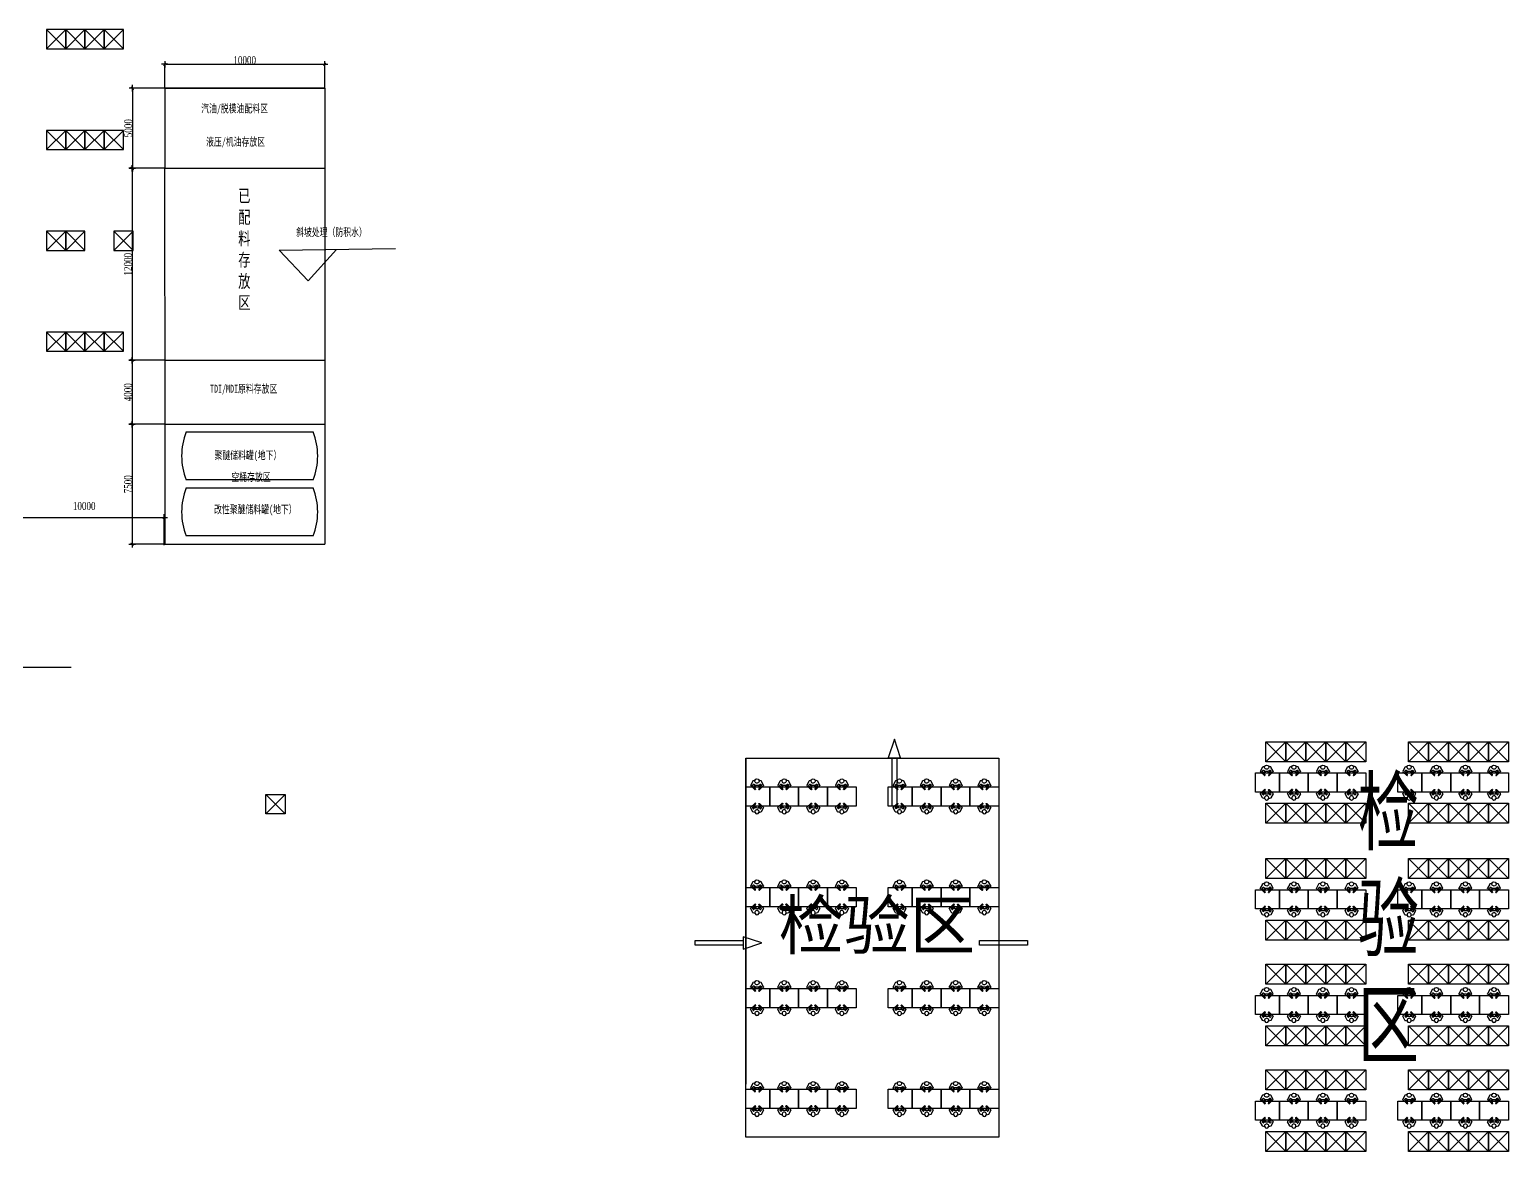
# Model space of a CAD drawing. Header units: millimetres. Extents: x 958 to 636282, y 2095 to 161571.
# Drawn here: x 543900 to 636282, y 71138 to 141237 of the extents above; entities that cross this region are included whole.
import ezdxf

# ---------------------------------------------------------------- set-up
doc = ezdxf.new("R2010")
doc.units = ezdxf.units.MM
doc.linetypes.add('DASH', pattern=[0.35, 0.25, -0.1])
doc.layers.add('区域', color=4, linetype='Continuous')
doc.layers.add('物流动线', color=7, linetype='Continuous')
doc.styles.add('1', font='', dxfattribs={"width": 0.7})
doc.styles.get("Standard").update_dxf_attribs({"font": 'arial.ttf'})
doc.styles.add('坐标标注', font='times.ttf', dxfattribs={"width": 0.75})
doc.styles.get('1').set_extended_font_data('FangSong_GB2312')
doc.dimstyles.new('FAST', dxfattribs={"dimtxt": 600, "dimasz": 500, "dimexe": 1.25, "dimexo": 1, "dimgap": 1, "dimtad": 1, "dimtoh": 1, "dimdec": 1, "dimzin": 1, "dimdsep": 46, "dimtxsty": '坐标标注', "dimblk": '尺寸起止点', "dimcen": 2.5, "dimadec": 0, "dimazin": 0, "dimtfac": 1, "dimtdec": 1, "dimtmove": 2, "dimatfit": 3, "dimfxl": 1, "dimarcsym": 0})

# ---------------------------------------------------------------- blocks, each defined once
blk = doc.blocks.new('尺寸起止点')
for p, q in [((-2, 0), (2, 0)), ((0, -2), (0, 2))]:
    blk.add_line(p, q)
blk.add_lwpolyline([(-0.88, -0.88, 0.5, 0.5, 0), (0.88, 0.88, 0, 0, 0)], format="xyseb")
blk = doc.blocks.new('*D91')
at = {"color": 0, "lineweight": -2, "transparency": 16777216}
for p, q in [((542312, 109018), (542312, 110750)), ((552312, 109018), (552312, 110750))]:
    blk.add_line(p, q, dxfattribs=at)
at = {"color": 0, "linetype": 'DASH', "lineweight": -2, "transparency": 16777216}
blk.add_line((542412, 110749), (552212, 110749), dxfattribs=at)
at = {"layer": 'Defpoints', "color": 0, "transparency": 16777216}
for p in [(552312, 110749), (542312, 109017), (552312, 109017)]:
    blk.add_point(p, dxfattribs=at)
at = {"color": 0, "lineweight": -2, "transparency": 16777216, "xscale": 100, "yscale": 100, "zscale": 100, "rotation": 180}
blk.add_blockref('尺寸起止点', (542312, 110749), dxfattribs=at)
at = {"color": 0, "lineweight": -2, "transparency": 16777216, "xscale": 100, "yscale": 100, "zscale": 100}
blk.add_blockref('尺寸起止点', (552312, 110749), dxfattribs=at)
at = {"color": 0, "transparency": 16777216, "insert": (547312, 111466), "char_height": 500, "attachment_point": 5, "style": '坐标标注'}
blk.add_mtext('10000', dxfattribs=at)
blk = doc.blocks.new('*D104')
at = {"color": 0, "lineweight": -2, "transparency": 16777216}
for p, q in [((552339, 137575), (552339, 139068)), ((562339, 137575), (562339, 139068))]:
    blk.add_line(p, q, dxfattribs=at)
at = {"color": 0, "linetype": 'DASH', "lineweight": -2, "transparency": 16777216}
blk.add_line((552439, 139067), (562239, 139067), dxfattribs=at)
at = {"layer": 'Defpoints', "color": 0, "transparency": 16777216}
for p in [(562339, 139067), (552339, 137574), (562339, 137574)]:
    blk.add_point(p, dxfattribs=at)
at = {"color": 0, "lineweight": -2, "transparency": 16777216, "xscale": 100, "yscale": 100, "zscale": 100, "rotation": 180}
blk.add_blockref('尺寸起止点', (552339, 139067), dxfattribs=at)
at = {"color": 0, "lineweight": -2, "transparency": 16777216, "xscale": 100, "yscale": 100, "zscale": 100}
blk.add_blockref('尺寸起止点', (562339, 139067), dxfattribs=at)
at = {"color": 0, "transparency": 16777216, "insert": (557339, 139322), "char_height": 500, "attachment_point": 5, "style": '坐标标注'}
blk.add_mtext('10000', dxfattribs=at)
blk = doc.blocks.new('*D105')
at = {"color": 0, "lineweight": -2, "transparency": 16777216}
for p, q in [((552338, 137574), (550320, 137574)), ((552338, 132574), (550320, 132574))]:
    blk.add_line(p, q, dxfattribs=at)
at = {"color": 0, "linetype": 'DASH', "lineweight": -2, "transparency": 16777216}
blk.add_line((550321, 137474), (550321, 132674), dxfattribs=at)
at = {"layer": 'Defpoints', "color": 0, "transparency": 16777216}
for p in [(552339, 137574), (550321, 132574), (552339, 132574)]:
    blk.add_point(p, dxfattribs=at)
at = {"color": 0, "lineweight": -2, "transparency": 16777216, "xscale": 100, "yscale": 100, "zscale": 100}
for p, rotation in [((550321, 137574), 90), ((550321, 132574), 270)]:
    blk.add_blockref('尺寸起止点', p, dxfattribs=dict(at, rotation=rotation))
at = {"color": 0, "transparency": 16777216, "insert": (550066, 135074), "char_height": 500, "attachment_point": 5, "rotation": 90, "style": '坐标标注'}
blk.add_mtext('5000', dxfattribs=at)
blk = doc.blocks.new('*D106')
at = {"color": 0, "lineweight": -2, "transparency": 16777216}
for p, q in [((552338, 120575), (550303, 120575)), ((552338, 116574), (550303, 116574))]:
    blk.add_line(p, q, dxfattribs=at)
at = {"color": 0, "linetype": 'DASH', "lineweight": -2, "transparency": 16777216}
blk.add_line((550304, 120475), (550304, 116674), dxfattribs=at)
at = {"layer": 'Defpoints', "color": 0, "transparency": 16777216}
for p in [(552339, 120575), (550304, 116574), (552339, 116574)]:
    blk.add_point(p, dxfattribs=at)
at = {"color": 0, "lineweight": -2, "transparency": 16777216, "xscale": 100, "yscale": 100, "zscale": 100}
for p, rotation in [((550304, 120575), 90), ((550304, 116574), 270)]:
    blk.add_blockref('尺寸起止点', p, dxfattribs=dict(at, rotation=rotation))
at = {"color": 0, "transparency": 16777216, "insert": (550048, 118574), "char_height": 500, "attachment_point": 5, "rotation": 90, "style": '坐标标注'}
blk.add_mtext('4000', dxfattribs=at)
blk = doc.blocks.new('*D107')
at = {"color": 0, "lineweight": -2, "transparency": 16777216}
for p, q in [((552337, 116574), (550308, 116574)), ((552338, 109074), (550308, 109074))]:
    blk.add_line(p, q, dxfattribs=at)
at = {"color": 0, "linetype": 'DASH', "lineweight": -2, "transparency": 16777216}
blk.add_line((550309, 116474), (550309, 109174), dxfattribs=at)
at = {"layer": 'Defpoints', "color": 0, "transparency": 16777216}
for p in [(552338, 116574), (550309, 109074), (552339, 109074)]:
    blk.add_point(p, dxfattribs=at)
at = {"color": 0, "lineweight": -2, "transparency": 16777216, "xscale": 100, "yscale": 100, "zscale": 100}
for p, rotation in [((550309, 116574), 90), ((550309, 109074), 270)]:
    blk.add_blockref('尺寸起止点', p, dxfattribs=dict(at, rotation=rotation))
at = {"color": 0, "transparency": 16777216, "insert": (550053, 112824), "char_height": 500, "attachment_point": 5, "rotation": 90, "style": '坐标标注'}
blk.add_mtext('7500', dxfattribs=at)
blk = doc.blocks.new('*D108')
at = {"color": 0, "lineweight": -2, "transparency": 16777216}
for p, q in [((552338, 132574), (550303, 132574)), ((552338, 120575), (550303, 120575))]:
    blk.add_line(p, q, dxfattribs=at)
at = {"color": 0, "linetype": 'DASH', "lineweight": -2, "transparency": 16777216}
blk.add_line((550304, 132474), (550304, 120675), dxfattribs=at)
at = {"layer": 'Defpoints', "color": 0, "transparency": 16777216}
for p in [(552339, 132574), (550304, 120575), (552339, 120575)]:
    blk.add_point(p, dxfattribs=at)
at = {"color": 0, "lineweight": -2, "transparency": 16777216, "xscale": 100, "yscale": 100, "zscale": 100}
for p, rotation in [((550304, 132574), 90), ((550304, 120575), 270)]:
    blk.add_blockref('尺寸起止点', p, dxfattribs=dict(at, rotation=rotation))
at = {"color": 0, "transparency": 16777216, "insert": (550048, 126574), "char_height": 500, "attachment_point": 5, "rotation": 90, "style": '坐标标注'}
blk.add_mtext('12000', dxfattribs=at)
blk = doc.blocks.new('托盘')
for p, q in [((0, 1200), (1200, 0)), ((1200, 1200), (0, 0))]:
    blk.add_line(p, q)
blk.add_lwpolyline([(0, 1200), (1200, 1200), (1200, 0), (0, 0)], close=True)
blk = doc.blocks.new('A$C35020EBF')
at = {"color": 4, "linetype": 'ByBlock'}
for p, q in [((0, 488), (3, 444)), ((11, 913), (6, 870)), ((8, 432), (412, 6)), ((433, 1338), (16, 925)), ((133, 472), (26, 507)), ((31, 850), (140, 881)), ((169, 371), (146, 458)), ((153, 895), (178, 982)), ((433, 202), (177, 359)), ((188, 993), (449, 1142)), ((292, 426), (323, 528)), ((402, 369), (292, 426)), ((412, 976), (300, 923)), ((300, 923), (327, 819)), ((323, 528), (452, 539)), ((327, 819), (457, 804)), ((497, 386), (402, 369)), ((506, 955), (412, 976)), ((434, 2), (879, 224)), ((455, 672), (451, 474)), ((458, 869), (455, 672)), ((893, 1106), (456, 1341)), ((558, 310), (458, 205)), ((468, 409), (556, 339)), ((473, 1138), (570, 1030)), ((567, 1001), (477, 934)), ((888, 235), (969, 463)), ((975, 863), (902, 1094))]:
    blk.add_line(p, q, dxfattribs=at)
at = {"color": 4, "linetype": 'ByBlock', "extrusion": (0, 0, -1)}
for centre, major_axis, start_param, end_param in [((19, 489), (13.8, 13.8), 3.8592047, 5.8153226), ((22, 446), (13.8, 13.8), 3.1693306, 3.8592047), ((22, 446), (13.8, 13.8), 3.1693306, 3.8592047), ((26, 868), (-13.8, 13.8), 3.6419126, 5.5980305), ((30, 911), (13.8, 13.8), 4.0272342, 4.7171083), ((127, 453), (13.8, 13.8), -0.4678627, 0.5344764), ((134, 900), (-13.8, 13.8), 2.6395735, 3.6419126), ((187, 375), (-13.8, 13.8), 4.4771147, 5.2468654), ((197, 976), (-13.8, 13.8), 5.7811662, 6.550917), ((426, 19), (-13.8, 13.8), 3.4644906, 4.7401269), ((447, 1324), (-13.8, 13.8), 0.0047193, 1.2803556), ((444, 218), (-13.8, 13.8), 3.119604, 4.4771147), ((458, 1125), (-13.8, 13.8), 0.2677317, 1.6252423), ((671, 496), (156, 156), 3.5208135, 3.8272446), ((677, 840), (-156, 156), 5.6299906, 5.9364217), ((544, 323), (-13.8, 13.8), 1.4584834, 3.119604), ((555, 1017), (-13.8, 13.8), 1.6252423, 3.2863628), ((886, 665), (218, 0), 1.181713, 5.1342088), ((870, 241), (13.8, 13.8), 1.1232729, 1.8936943), ((884, 1088), (-13.8, 13.8), 1.2803556, 2.050777), ((886, 665), (-218, 0), 1.9923512, 4.3230417)]:
    blk.add_ellipse(centre, major_axis=major_axis, ratio=1, start_param=start_param, end_param=end_param, dxfattribs=at)

msp = doc.modelspace()

# ---------------------------------------------------------------- linework, layer by layer
for p, q in [((559492.608, 127443.124), (566759.262, 127556.342)), ((561294.786, 125531.435), (563078.559, 127498.995)), ((559492.608, 127443.124), (561294.786, 125531.435)), ((588642.551, 95720.765), (588642.551, 75340.761))]:
    msp.add_line(p, q)
for points in [[(562339.041, 137574.129), (552339.041, 137574.129)], [(552339.041, 137574.129), (562339.041, 137574.129)], [(552339.041, 137574.129), (552339.041, 132574.129)], [(552339.041, 137574.129), (562339.041, 137574.129)], [(562339.041, 137575.129), (562339.041, 109074.129)], [(552337.041, 132574.129), (552339.041, 116574.129), (562339.041, 116574.129)], [(552339.041, 132574.129), (562339.041, 132574.129)], [(552339.041, 120574.559), (562339.041, 120574.559)], [(552339.041, 116574.129), (552339.041, 109074.129), (562339.041, 109074.129)], [(553678.449, 116092.984), (561622.772, 116092.984)], [(561622.772, 113092.984), (553678.449, 113092.984)], [(553678.449, 112592.984), (561622.772, 112592.984)], [(561622.772, 109592.984), (553678.449, 109592.984)], [(621131.934, 96739.155), (622381.934, 96739.155), (622381.934, 95489.155), (621131.934, 95489.155), (621131.934, 96739.155)], [(622381.934, 96739.155), (621131.934, 95489.155)], [(621131.934, 96739.155), (622381.934, 95489.155)], [(622381.934, 96739.155), (623631.934, 96739.155), (623631.934, 95489.155), (622381.934, 95489.155), (622381.934, 96739.155)], [(623631.934, 96739.155), (622381.934, 95489.155)], [(622381.934, 96739.155), (623631.934, 95489.155)], [(623631.934, 96739.155), (624881.934, 96739.155), (624881.934, 95489.155), (623631.934, 95489.155), (623631.934, 96739.155)], [(624881.934, 96739.155), (623631.934, 95489.155)], [(623631.934, 96739.155), (624881.934, 95489.155)], [(624881.934, 96739.155), (626131.934, 96739.155), (626131.934, 95489.155), (624881.934, 95489.155), (624881.934, 96739.155)], [(626131.934, 96739.155), (624881.934, 95489.155)], [(624881.934, 96739.155), (626131.934, 95489.155)], [(626131.934, 96739.155), (627381.934, 96739.155), (627381.934, 95489.155), (626131.934, 95489.155), (626131.934, 96739.155)], [(626131.934, 96739.155), (627381.934, 95489.155)], [(626131.934, 95489.155), (627381.934, 96739.155)], [(630032.469, 96739.155), (631282.469, 96739.155), (631282.469, 95489.155), (630032.469, 95489.155), (630032.469, 96739.155)], [(631282.469, 96739.155), (630032.469, 95489.155)], [(630032.469, 96739.155), (631282.469, 95489.155)], [(631282.469, 96739.155), (632532.469, 96739.155), (632532.469, 95489.155), (631282.469, 95489.155), (631282.469, 96739.155)], [(632532.469, 96739.155), (631282.469, 95489.155)], [(631282.469, 96739.155), (632532.469, 95489.155)], [(632532.469, 96739.155), (633782.469, 96739.155), (633782.469, 95489.155), (632532.469, 95489.155), (632532.469, 96739.155)], [(633782.469, 96739.155), (632532.469, 95489.155)], [(632532.469, 96739.155), (633782.469, 95489.155)], [(633782.469, 96739.155), (635032.469, 96739.155), (635032.469, 95489.155), (633782.469, 95489.155), (633782.469, 96739.155)], [(635032.469, 96739.155), (633782.469, 95489.155)], [(633782.469, 96739.155), (635032.469, 95489.155)], [(635032.469, 96739.155), (636282.469, 96739.155), (636282.469, 95489.155), (635032.469, 95489.155), (635032.469, 96739.155)], [(635032.469, 96739.155), (636282.469, 95489.155)], [(635032.469, 95489.155), (636282.469, 96739.155)], [(621131.934, 92889.155), (622381.934, 92889.155), (622381.934, 91639.155), (621131.934, 91639.155), (621131.934, 92889.155)], [(622381.934, 92889.155), (621131.934, 91639.155)], [(621131.934, 92889.155), (622381.934, 91639.155)], [(622381.934, 92889.155), (623631.934, 92889.155), (623631.934, 91639.155), (622381.934, 91639.155), (622381.934, 92889.155)], [(623631.934, 92889.155), (622381.934, 91639.155)], [(622381.934, 92889.155), (623631.934, 91639.155)], [(623631.934, 92889.155), (624881.934, 92889.155), (624881.934, 91639.155), (623631.934, 91639.155), (623631.934, 92889.155)], [(624881.934, 92889.155), (623631.934, 91639.155)], [(623631.934, 92889.155), (624881.934, 91639.155)], [(624881.934, 92889.155), (626131.934, 92889.155), (626131.934, 91639.155), (624881.934, 91639.155), (624881.934, 92889.155)], [(626131.934, 92889.155), (624881.934, 91639.155)], [(624881.934, 92889.155), (626131.934, 91639.155)], [(626131.934, 92889.155), (627381.934, 92889.155), (627381.934, 91639.155), (626131.934, 91639.155), (626131.934, 92889.155)], [(626131.934, 92889.155), (627381.934, 91639.155)], [(626131.934, 91639.155), (627381.934, 92889.155)], [(630032.469, 92889.155), (631282.469, 92889.155), (631282.469, 91639.155), (630032.469, 91639.155), (630032.469, 92889.155)], [(631282.469, 92889.155), (630032.469, 91639.155)], [(630032.469, 92889.155), (631282.469, 91639.155)], [(631282.469, 92889.155), (632532.469, 92889.155), (632532.469, 91639.155), (631282.469, 91639.155), (631282.469, 92889.155)], [(632532.469, 92889.155), (631282.469, 91639.155)], [(631282.469, 92889.155), (632532.469, 91639.155)], [(632532.469, 92889.155), (633782.469, 92889.155), (633782.469, 91639.155), (632532.469, 91639.155), (632532.469, 92889.155)], [(633782.469, 92889.155), (632532.469, 91639.155)], [(632532.469, 92889.155), (633782.469, 91639.155)], [(633782.469, 92889.155), (635032.469, 92889.155), (635032.469, 91639.155), (633782.469, 91639.155), (633782.469, 92889.155)], [(635032.469, 92889.155), (633782.469, 91639.155)], [(633782.469, 92889.155), (635032.469, 91639.155)], [(635032.469, 92889.155), (636282.469, 92889.155), (636282.469, 91639.155), (635032.469, 91639.155), (635032.469, 92889.155)], [(635032.469, 92889.155), (636282.469, 91639.155)], [(635032.469, 91639.155), (636282.469, 92889.155)], [(621131.934, 89438.149), (622381.934, 89438.149), (622381.934, 88188.149), (621131.934, 88188.149), (621131.934, 89438.149)], [(622381.934, 89438.149), (621131.934, 88188.149)], [(621131.934, 89438.149), (622381.934, 88188.149)], [(622381.934, 89438.149), (623631.934, 89438.149), (623631.934, 88188.149), (622381.934, 88188.149), (622381.934, 89438.149)], [(623631.934, 89438.149), (622381.934, 88188.149)], [(622381.934, 89438.149), (623631.934, 88188.149)], [(623631.934, 89438.149), (624881.934, 89438.149), (624881.934, 88188.149), (623631.934, 88188.149), (623631.934, 89438.149)], [(624881.934, 89438.149), (623631.934, 88188.149)], [(623631.934, 89438.149), (624881.934, 88188.149)], [(624881.934, 89438.149), (626131.934, 89438.149), (626131.934, 88188.149), (624881.934, 88188.149), (624881.934, 89438.149)], [(626131.934, 89438.149), (624881.934, 88188.149)], [(624881.934, 89438.149), (626131.934, 88188.149)], [(626131.934, 89438.149), (627381.934, 89438.149), (627381.934, 88188.149), (626131.934, 88188.149), (626131.934, 89438.149)], [(626131.934, 89438.149), (627381.934, 88188.149)], [(626131.934, 88188.149), (627381.934, 89438.149)], [(630032.469, 89438.149), (631282.469, 89438.149), (631282.469, 88188.149), (630032.469, 88188.149), (630032.469, 89438.149)], [(631282.469, 89438.149), (630032.469, 88188.149)], [(630032.469, 89438.149), (631282.469, 88188.149)], [(631282.469, 89438.149), (632532.469, 89438.149), (632532.469, 88188.149), (631282.469, 88188.149), (631282.469, 89438.149)], [(632532.469, 89438.149), (631282.469, 88188.149)], [(631282.469, 89438.149), (632532.469, 88188.149)], [(632532.469, 89438.149), (633782.469, 89438.149), (633782.469, 88188.149), (632532.469, 88188.149), (632532.469, 89438.149)], [(633782.469, 89438.149), (632532.469, 88188.149)], [(632532.469, 89438.149), (633782.469, 88188.149)], [(633782.469, 89438.149), (635032.469, 89438.149), (635032.469, 88188.149), (633782.469, 88188.149), (633782.469, 89438.149)], [(635032.469, 89438.149), (633782.469, 88188.149)], [(633782.469, 89438.149), (635032.469, 88188.149)], [(635032.469, 89438.149), (636282.469, 89438.149), (636282.469, 88188.149), (635032.469, 88188.149), (635032.469, 89438.149)], [(635032.469, 89438.149), (636282.469, 88188.149)], [(635032.469, 88188.149), (636282.469, 89438.149)], [(621131.934, 85588.149), (622381.934, 85588.149), (622381.934, 84338.149), (621131.934, 84338.149), (621131.934, 85588.149)], [(622381.934, 85588.149), (621131.934, 84338.149)], [(621131.934, 85588.149), (622381.934, 84338.149)], [(622381.934, 85588.149), (623631.934, 85588.149), (623631.934, 84338.149), (622381.934, 84338.149), (622381.934, 85588.149)], [(623631.934, 85588.149), (622381.934, 84338.149)], [(622381.934, 85588.149), (623631.934, 84338.149)], [(623631.934, 85588.149), (624881.934, 85588.149), (624881.934, 84338.149), (623631.934, 84338.149), (623631.934, 85588.149)], [(624881.934, 85588.149), (623631.934, 84338.149)], [(623631.934, 85588.149), (624881.934, 84338.149)], [(624881.934, 85588.149), (626131.934, 85588.149), (626131.934, 84338.149), (624881.934, 84338.149), (624881.934, 85588.149)], [(626131.934, 85588.149), (624881.934, 84338.149)], [(624881.934, 85588.149), (626131.934, 84338.149)], [(626131.934, 85588.149), (627381.934, 85588.149), (627381.934, 84338.149), (626131.934, 84338.149), (626131.934, 85588.149)], [(626131.934, 85588.149), (627381.934, 84338.149)], [(626131.934, 84338.149), (627381.934, 85588.149)], [(630032.469, 85588.149), (631282.469, 85588.149), (631282.469, 84338.149), (630032.469, 84338.149), (630032.469, 85588.149)], [(631282.469, 85588.149), (630032.469, 84338.149)], [(630032.469, 85588.149), (631282.469, 84338.149)], [(631282.469, 85588.149), (632532.469, 85588.149), (632532.469, 84338.149), (631282.469, 84338.149), (631282.469, 85588.149)], [(632532.469, 85588.149), (631282.469, 84338.149)], [(631282.469, 85588.149), (632532.469, 84338.149)], [(632532.469, 85588.149), (633782.469, 85588.149), (633782.469, 84338.149), (632532.469, 84338.149), (632532.469, 85588.149)], [(633782.469, 85588.149), (632532.469, 84338.149)], [(632532.469, 85588.149), (633782.469, 84338.149)], [(633782.469, 85588.149), (635032.469, 85588.149), (635032.469, 84338.149), (633782.469, 84338.149), (633782.469, 85588.149)], [(635032.469, 85588.149), (633782.469, 84338.149)], [(633782.469, 85588.149), (635032.469, 84338.149)], [(635032.469, 85588.149), (636282.469, 85588.149), (636282.469, 84338.149), (635032.469, 84338.149), (635032.469, 85588.149)], [(635032.469, 85588.149), (636282.469, 84338.149)], [(635032.469, 84338.149), (636282.469, 85588.149)], [(621131.934, 82838.149), (622381.934, 82838.149), (622381.934, 81588.149), (621131.934, 81588.149), (621131.934, 82838.149)], [(622381.934, 82838.149), (621131.934, 81588.149)], [(621131.934, 82838.149), (622381.934, 81588.149)], [(622381.934, 82838.149), (623631.934, 82838.149), (623631.934, 81588.149), (622381.934, 81588.149), (622381.934, 82838.149)], [(623631.934, 82838.149), (622381.934, 81588.149)], [(622381.934, 82838.149), (623631.934, 81588.149)], [(623631.934, 82838.149), (624881.934, 82838.149), (624881.934, 81588.149), (623631.934, 81588.149), (623631.934, 82838.149)], [(624881.934, 82838.149), (623631.934, 81588.149)], [(623631.934, 82838.149), (624881.934, 81588.149)], [(624881.934, 82838.149), (626131.934, 82838.149), (626131.934, 81588.149), (624881.934, 81588.149), (624881.934, 82838.149)], [(626131.934, 82838.149), (624881.934, 81588.149)], [(624881.934, 82838.149), (626131.934, 81588.149)], [(626131.934, 82838.149), (627381.934, 82838.149), (627381.934, 81588.149), (626131.934, 81588.149), (626131.934, 82838.149)], [(626131.934, 82838.149), (627381.934, 81588.149)], [(626131.934, 81588.149), (627381.934, 82838.149)], [(630032.469, 82838.149), (631282.469, 82838.149), (631282.469, 81588.149), (630032.469, 81588.149), (630032.469, 82838.149)], [(631282.469, 82838.149), (630032.469, 81588.149)], [(630032.469, 82838.149), (631282.469, 81588.149)], [(631282.469, 82838.149), (632532.469, 82838.149), (632532.469, 81588.149), (631282.469, 81588.149), (631282.469, 82838.149)], [(632532.469, 82838.149), (631282.469, 81588.149)], [(631282.469, 82838.149), (632532.469, 81588.149)], [(632532.469, 82838.149), (633782.469, 82838.149), (633782.469, 81588.149), (632532.469, 81588.149), (632532.469, 82838.149)], [(633782.469, 82838.149), (632532.469, 81588.149)], [(632532.469, 82838.149), (633782.469, 81588.149)], [(633782.469, 82838.149), (635032.469, 82838.149), (635032.469, 81588.149), (633782.469, 81588.149), (633782.469, 82838.149)], [(635032.469, 82838.149), (633782.469, 81588.149)], [(633782.469, 82838.149), (635032.469, 81588.149)], [(635032.469, 82838.149), (636282.469, 82838.149), (636282.469, 81588.149), (635032.469, 81588.149), (635032.469, 82838.149)], [(635032.469, 82838.149), (636282.469, 81588.149)], [(635032.469, 81588.149), (636282.469, 82838.149)], [(621131.934, 78988.149), (622381.934, 78988.149), (622381.934, 77738.149), (621131.934, 77738.149), (621131.934, 78988.149)], [(622381.934, 78988.149), (621131.934, 77738.149)], [(621131.934, 78988.149), (622381.934, 77738.149)], [(622381.934, 78988.149), (623631.934, 78988.149), (623631.934, 77738.149), (622381.934, 77738.149), (622381.934, 78988.149)], [(623631.934, 78988.149), (622381.934, 77738.149)], [(622381.934, 78988.149), (623631.934, 77738.149)], [(623631.934, 78988.149), (624881.934, 78988.149), (624881.934, 77738.149), (623631.934, 77738.149), (623631.934, 78988.149)], [(624881.934, 78988.149), (623631.934, 77738.149)], [(623631.934, 78988.149), (624881.934, 77738.149)], [(624881.934, 78988.149), (626131.934, 78988.149), (626131.934, 77738.149), (624881.934, 77738.149), (624881.934, 78988.149)], [(626131.934, 78988.149), (624881.934, 77738.149)], [(624881.934, 78988.149), (626131.934, 77738.149)], [(626131.934, 78988.149), (627381.934, 78988.149), (627381.934, 77738.149), (626131.934, 77738.149), (626131.934, 78988.149)], [(626131.934, 78988.149), (627381.934, 77738.149)], [(626131.934, 77738.149), (627381.934, 78988.149)], [(630032.469, 78988.149), (631282.469, 78988.149), (631282.469, 77738.149), (630032.469, 77738.149), (630032.469, 78988.149)], [(631282.469, 78988.149), (630032.469, 77738.149)], [(630032.469, 78988.149), (631282.469, 77738.149)], [(631282.469, 78988.149), (632532.469, 78988.149), (632532.469, 77738.149), (631282.469, 77738.149), (631282.469, 78988.149)], [(632532.469, 78988.149), (631282.469, 77738.149)], [(631282.469, 78988.149), (632532.469, 77738.149)], [(632532.469, 78988.149), (633782.469, 78988.149), (633782.469, 77738.149), (632532.469, 77738.149), (632532.469, 78988.149)], [(633782.469, 78988.149), (632532.469, 77738.149)], [(632532.469, 78988.149), (633782.469, 77738.149)], [(633782.469, 78988.149), (635032.469, 78988.149), (635032.469, 77738.149), (633782.469, 77738.149), (633782.469, 78988.149)], [(635032.469, 78988.149), (633782.469, 77738.149)], [(633782.469, 78988.149), (635032.469, 77738.149)], [(635032.469, 78988.149), (636282.469, 78988.149), (636282.469, 77738.149), (635032.469, 77738.149), (635032.469, 78988.149)], [(635032.469, 78988.149), (636282.469, 77738.149)], [(635032.469, 77738.149), (636282.469, 78988.149)], [(621131.934, 76238.149), (622381.934, 76238.149), (622381.934, 74988.149), (621131.934, 74988.149), (621131.934, 76238.149)], [(622381.934, 76238.149), (621131.934, 74988.149)], [(621131.934, 76238.149), (622381.934, 74988.149)], [(622381.934, 76238.149), (623631.934, 76238.149), (623631.934, 74988.149), (622381.934, 74988.149), (622381.934, 76238.149)], [(623631.934, 76238.149), (622381.934, 74988.149)], [(622381.934, 76238.149), (623631.934, 74988.149)], [(623631.934, 76238.149), (624881.934, 76238.149), (624881.934, 74988.149), (623631.934, 74988.149), (623631.934, 76238.149)], [(624881.934, 76238.149), (623631.934, 74988.149)], [(623631.934, 76238.149), (624881.934, 74988.149)], [(624881.934, 76238.149), (626131.934, 76238.149), (626131.934, 74988.149), (624881.934, 74988.149), (624881.934, 76238.149)], [(626131.934, 76238.149), (624881.934, 74988.149)], [(624881.934, 76238.149), (626131.934, 74988.149)], [(626131.934, 76238.149), (627381.934, 76238.149), (627381.934, 74988.149), (626131.934, 74988.149), (626131.934, 76238.149)], [(626131.934, 76238.149), (627381.934, 74988.149)], [(626131.934, 74988.149), (627381.934, 76238.149)], [(630032.469, 76238.149), (631282.469, 76238.149), (631282.469, 74988.149), (630032.469, 74988.149), (630032.469, 76238.149)], [(631282.469, 76238.149), (630032.469, 74988.149)], [(630032.469, 76238.149), (631282.469, 74988.149)], [(631282.469, 76238.149), (632532.469, 76238.149), (632532.469, 74988.149), (631282.469, 74988.149), (631282.469, 76238.149)], [(632532.469, 76238.149), (631282.469, 74988.149)], [(631282.469, 76238.149), (632532.469, 74988.149)], [(632532.469, 76238.149), (633782.469, 76238.149), (633782.469, 74988.149), (632532.469, 74988.149), (632532.469, 76238.149)], [(633782.469, 76238.149), (632532.469, 74988.149)], [(632532.469, 76238.149), (633782.469, 74988.149)], [(633782.469, 76238.149), (635032.469, 76238.149), (635032.469, 74988.149), (633782.469, 74988.149), (633782.469, 76238.149)], [(635032.469, 76238.149), (633782.469, 74988.149)], [(633782.469, 76238.149), (635032.469, 74988.149)], [(635032.469, 76238.149), (636282.469, 76238.149), (636282.469, 74988.149), (635032.469, 74988.149), (635032.469, 76238.149)], [(635032.469, 76238.149), (636282.469, 74988.149)], [(635032.469, 74988.149), (636282.469, 76238.149)], [(621131.934, 72388.149), (622381.934, 72388.149), (622381.934, 71138.149), (621131.934, 71138.149), (621131.934, 72388.149)], [(622381.934, 72388.149), (621131.934, 71138.149)], [(621131.934, 72388.149), (622381.934, 71138.149)], [(622381.934, 72388.149), (623631.934, 72388.149), (623631.934, 71138.149), (622381.934, 71138.149), (622381.934, 72388.149)], [(623631.934, 72388.149), (622381.934, 71138.149)], [(622381.934, 72388.149), (623631.934, 71138.149)], [(623631.934, 72388.149), (624881.934, 72388.149), (624881.934, 71138.149), (623631.934, 71138.149), (623631.934, 72388.149)], [(624881.934, 72388.149), (623631.934, 71138.149)], [(623631.934, 72388.149), (624881.934, 71138.149)], [(624881.934, 72388.149), (626131.934, 72388.149), (626131.934, 71138.149), (624881.934, 71138.149), (624881.934, 72388.149)], [(626131.934, 72388.149), (624881.934, 71138.149)], [(624881.934, 72388.149), (626131.934, 71138.149)], [(626131.934, 72388.149), (627381.934, 72388.149), (627381.934, 71138.149), (626131.934, 71138.149), (626131.934, 72388.149)], [(626131.934, 72388.149), (627381.934, 71138.149)], [(626131.934, 71138.149), (627381.934, 72388.149)], [(630032.469, 72388.149), (631282.469, 72388.149), (631282.469, 71138.149), (630032.469, 71138.149), (630032.469, 72388.149)], [(631282.469, 72388.149), (630032.469, 71138.149)], [(630032.469, 72388.149), (631282.469, 71138.149)], [(631282.469, 72388.149), (632532.469, 72388.149), (632532.469, 71138.149), (631282.469, 71138.149), (631282.469, 72388.149)], [(632532.469, 72388.149), (631282.469, 71138.149)], [(631282.469, 72388.149), (632532.469, 71138.149)], [(632532.469, 72388.149), (633782.469, 72388.149), (633782.469, 71138.149), (632532.469, 71138.149), (632532.469, 72388.149)], [(633782.469, 72388.149), (632532.469, 71138.149)], [(632532.469, 72388.149), (633782.469, 71138.149)], [(633782.469, 72388.149), (635032.469, 72388.149), (635032.469, 71138.149), (633782.469, 71138.149), (633782.469, 72388.149)], [(635032.469, 72388.149), (633782.469, 71138.149)], [(633782.469, 72388.149), (635032.469, 71138.149)], [(635032.469, 72388.149), (636282.469, 72388.149), (636282.469, 71138.149), (635032.469, 71138.149), (635032.469, 72388.149)], [(635032.469, 72388.149), (636282.469, 71138.149)], [(635032.469, 71138.149), (636282.469, 72388.149)]]:
    msp.add_lwpolyline(points)
msp.add_lwpolyline([(588642.551, 95720.765), (604442.551, 95720.765), (604442.551, 72020.765), (588642.551, 72020.765)], close=True)
at = {"color": 0}
for points in [[(621981.934, 94789.155), (621981.934, 93589.155), (620481.934, 93589.155), (620481.934, 94789.155)], [(623781.934, 94789.155), (623781.934, 93589.155), (621981.934, 93589.155), (621981.934, 94789.155)], [(625581.934, 94789.155), (625581.934, 93589.155), (623781.934, 93589.155), (623781.934, 94789.155)], [(627381.934, 94789.155), (627381.934, 93589.155), (625581.934, 93589.155), (625581.934, 94789.155)], [(630882.469, 94789.155), (630882.469, 93589.155), (629382.469, 93589.155), (629382.469, 94789.155)], [(632682.469, 94789.155), (632682.469, 93589.155), (630882.469, 93589.155), (630882.469, 94789.155)], [(634482.469, 94789.155), (634482.469, 93589.155), (632682.469, 93589.155), (632682.469, 94789.155)], [(636282.469, 94789.155), (636282.469, 93589.155), (634482.469, 93589.155), (634482.469, 94789.155)], [(590142.551, 93920.765), (590142.551, 92720.765), (588642.551, 92720.765), (588642.551, 93920.765)], [(591942.551, 93920.765), (591942.551, 92720.765), (590142.551, 92720.765), (590142.551, 93920.765)], [(593742.551, 93920.765), (593742.551, 92720.765), (591942.551, 92720.765), (591942.551, 93920.765)], [(595542.551, 93920.765), (595542.551, 92720.765), (593742.551, 92720.765), (593742.551, 93920.765)], [(599042.551, 93920.765), (599042.551, 92720.765), (597542.551, 92720.765), (597542.551, 93920.765)], [(600842.551, 93920.765), (600842.551, 92720.765), (599042.551, 92720.765), (599042.551, 93920.765)], [(602642.551, 93920.765), (602642.551, 92720.765), (600842.551, 92720.765), (600842.551, 93920.765)], [(604442.551, 93920.765), (604442.551, 92720.765), (602642.551, 92720.765), (602642.551, 93920.765)], [(590142.551, 87620.765), (590142.551, 86420.765), (588642.551, 86420.765), (588642.551, 87620.765)], [(591942.551, 87620.765), (591942.551, 86420.765), (590142.551, 86420.765), (590142.551, 87620.765)], [(593742.551, 87620.765), (593742.551, 86420.765), (591942.551, 86420.765), (591942.551, 87620.765)], [(595542.551, 87620.765), (595542.551, 86420.765), (593742.551, 86420.765), (593742.551, 87620.765)], [(599042.551, 87620.765), (599042.551, 86420.765), (597542.551, 86420.765), (597542.551, 87620.765)], [(600842.551, 87620.765), (600842.551, 86420.765), (599042.551, 86420.765), (599042.551, 87620.765)], [(602642.551, 87620.765), (602642.551, 86420.765), (600842.551, 86420.765), (600842.551, 87620.765)], [(604442.551, 87620.765), (604442.551, 86420.765), (602642.551, 86420.765), (602642.551, 87620.765)], [(621981.934, 87488.149), (621981.934, 86288.149), (620481.934, 86288.149), (620481.934, 87488.149)], [(623781.934, 87488.149), (623781.934, 86288.149), (621981.934, 86288.149), (621981.934, 87488.149)], [(625581.934, 87488.149), (625581.934, 86288.149), (623781.934, 86288.149), (623781.934, 87488.149)], [(627381.934, 87488.149), (627381.934, 86288.149), (625581.934, 86288.149), (625581.934, 87488.149)], [(630882.469, 87488.149), (630882.469, 86288.149), (629382.469, 86288.149), (629382.469, 87488.149)], [(632682.469, 87488.149), (632682.469, 86288.149), (630882.469, 86288.149), (630882.469, 87488.149)], [(634482.469, 87488.149), (634482.469, 86288.149), (632682.469, 86288.149), (632682.469, 87488.149)], [(636282.469, 87488.149), (636282.469, 86288.149), (634482.469, 86288.149), (634482.469, 87488.149)], [(590142.551, 81320.765), (590142.551, 80120.765), (588642.551, 80120.765), (588642.551, 81320.765)], [(591942.551, 81320.765), (591942.551, 80120.765), (590142.551, 80120.765), (590142.551, 81320.765)], [(593742.551, 81320.765), (593742.551, 80120.765), (591942.551, 80120.765), (591942.551, 81320.765)], [(595542.551, 81320.765), (595542.551, 80120.765), (593742.551, 80120.765), (593742.551, 81320.765)], [(599042.551, 81320.765), (599042.551, 80120.765), (597542.551, 80120.765), (597542.551, 81320.765)], [(600842.551, 81320.765), (600842.551, 80120.765), (599042.551, 80120.765), (599042.551, 81320.765)], [(602642.551, 81320.765), (602642.551, 80120.765), (600842.551, 80120.765), (600842.551, 81320.765)], [(604442.551, 81320.765), (604442.551, 80120.765), (602642.551, 80120.765), (602642.551, 81320.765)], [(621981.934, 80888.149), (621981.934, 79688.149), (620481.934, 79688.149), (620481.934, 80888.149)], [(623781.934, 80888.149), (623781.934, 79688.149), (621981.934, 79688.149), (621981.934, 80888.149)], [(625581.934, 80888.149), (625581.934, 79688.149), (623781.934, 79688.149), (623781.934, 80888.149)], [(627381.934, 80888.149), (627381.934, 79688.149), (625581.934, 79688.149), (625581.934, 80888.149)], [(630882.469, 80888.149), (630882.469, 79688.149), (629382.469, 79688.149), (629382.469, 80888.149)], [(632682.469, 80888.149), (632682.469, 79688.149), (630882.469, 79688.149), (630882.469, 80888.149)], [(634482.469, 80888.149), (634482.469, 79688.149), (632682.469, 79688.149), (632682.469, 80888.149)], [(636282.469, 80888.149), (636282.469, 79688.149), (634482.469, 79688.149), (634482.469, 80888.149)], [(590142.551, 75020.765), (590142.551, 73820.765), (588642.551, 73820.765), (588642.551, 75020.765)], [(591942.551, 75020.765), (591942.551, 73820.765), (590142.551, 73820.765), (590142.551, 75020.765)], [(593742.551, 75020.765), (593742.551, 73820.765), (591942.551, 73820.765), (591942.551, 75020.765)], [(595542.551, 75020.765), (595542.551, 73820.765), (593742.551, 73820.765), (593742.551, 75020.765)], [(599042.551, 75020.765), (599042.551, 73820.765), (597542.551, 73820.765), (597542.551, 75020.765)], [(600842.551, 75020.765), (600842.551, 73820.765), (599042.551, 73820.765), (599042.551, 75020.765)], [(602642.551, 75020.765), (602642.551, 73820.765), (600842.551, 73820.765), (600842.551, 75020.765)], [(604442.551, 75020.765), (604442.551, 73820.765), (602642.551, 73820.765), (602642.551, 75020.765)], [(621981.934, 74288.149), (621981.934, 73088.149), (620481.934, 73088.149), (620481.934, 74288.149)], [(623781.934, 74288.149), (623781.934, 73088.149), (621981.934, 73088.149), (621981.934, 74288.149)], [(625581.934, 74288.149), (625581.934, 73088.149), (623781.934, 73088.149), (623781.934, 74288.149)], [(627381.934, 74288.149), (627381.934, 73088.149), (625581.934, 73088.149), (625581.934, 74288.149)], [(630882.469, 74288.149), (630882.469, 73088.149), (629382.469, 73088.149), (629382.469, 74288.149)], [(632682.469, 74288.149), (632682.469, 73088.149), (630882.469, 73088.149), (630882.469, 74288.149)], [(634482.469, 74288.149), (634482.469, 73088.149), (632682.469, 73088.149), (632682.469, 74288.149)], [(636282.469, 74288.149), (636282.469, 73088.149), (634482.469, 73088.149), (634482.469, 74288.149)]]:
    msp.add_lwpolyline(points, close=True, dxfattribs=at)
for centre, start, end in [((557588.642, 114592.984), 159.01254856, 200.98745144), ((557712.579, 114592.984), 339.01254856, 20.98745144), ((557588.642, 111092.984), 159.01254856, 200.98745144), ((557712.579, 111092.984), 339.01254856, 20.98745144)]:
    msp.add_arc(centre, 4188.032, start, end)
at = {"layer": '区域'}
msp.add_line((540599.056, 101394.129), (546490.406, 101394.129), dxfattribs=at)
at = {"layer": '物流动线', "color": 2}
for points in [[(597925.305, 96898.191), (597542.552, 95727.512), (598308.058, 95727.512)], [(597779.488, 95727.512), (598071.122, 95727.512), (598071.122, 92720.764), (597779.488, 92720.764)], [(588476.153, 84311.243), (588476.153, 84019.608), (585469.405, 84019.608), (585469.405, 84311.243)], [(589646.832, 84165.425), (588476.153, 84548.179), (588476.153, 83782.672)], [(606249.299, 84311.243), (606249.299, 84019.608), (603242.552, 84019.608), (603242.552, 84311.243)]]:
    msp.add_lwpolyline(points, close=True, dxfattribs=at)

# ---------------------------------------------------------------- block references
at = {"xscale": -1, "rotation": 180}
for p in [(544960.759, 141236.521), (546160.759, 141236.521), (547360.759, 141236.521), (548560.759, 141236.521), (544960.759, 134936.521), (546160.759, 134936.521), (547360.759, 134936.521), (548560.759, 134936.521), (544960.759, 128636.521), (546160.759, 128636.521), (549160.759, 128636.521), (544960.759, 122336.521), (546160.759, 122336.521), (547360.759, 122336.521), (548560.759, 122336.521)]:
    msp.add_blockref('托盘', p, dxfattribs=at)
at = {"yscale": 0.5999999999767169, "zscale": 0.6000000000000001}
for p, xscale, rotation in [((621595.575, 94631.734), 0.6000000002451986, 91.72114114350649), ((623296.458, 94631.734), 0.6000000002451986, 91.72114114350649), ((625106.827, 94631.734), 0.6000000002451986, 91.72114114350649), ((626896.458, 94631.734), 0.6000000002451986, 91.72114114350649), ((630496.11, 94631.734), 0.6000000002451986, 91.72114114350649), ((632196.993, 94631.734), 0.6000000002451986, 91.72114114350649), ((634007.362, 94631.734), 0.6000000002451986, 91.72114114350649), ((635796.993, 94631.734), 0.6000000002451986, 91.72114114350649), ((589756.192, 93763.343), 0.6000000002451986, 91.72114114350649), ((591457.076, 93763.343), 0.6000000002451986, 91.72114114350649), ((593267.445, 93763.343), 0.6000000002451986, 91.72114114350649), ((595057.076, 93763.343), 0.6000000002451986, 91.72114114350649), ((598656.192, 93763.343), 0.6000000002451986, 91.72114114350649), ((600357.076, 93763.343), 0.6000000002451986, 91.72114114350649), ((602167.445, 93763.343), 0.6000000002451986, 91.72114114350649), ((603957.076, 93763.343), 0.6000000002451986, 91.72114114350649), ((621595.575, 93746.576), -0.6000000002451986, 88.27885885649344), ((623296.458, 93746.576), -0.6000000002451986, 88.27885885649344), ((625106.827, 93746.576), -0.6000000002451986, 88.27885885649344), ((626896.458, 93746.576), -0.6000000002451986, 88.27885885649344), ((630496.11, 93746.576), -0.6000000002451986, 88.27885885649344), ((632196.993, 93746.576), -0.6000000002451986, 88.27885885649344), ((634007.362, 93746.576), -0.6000000002451986, 88.27885885649344), ((635796.993, 93746.576), -0.6000000002451986, 88.27885885649344), ((589756.192, 92878.186), -0.6000000002451986, 88.27885885649344), ((591457.076, 92878.186), -0.6000000002451986, 88.27885885649344), ((593267.445, 92878.186), -0.6000000002451986, 88.27885885649344), ((595057.076, 92878.186), -0.6000000002451986, 88.27885885649344), ((598656.192, 92878.186), -0.6000000002451986, 88.27885885649344), ((600357.076, 92878.186), -0.6000000002451986, 88.27885885649344), ((602167.445, 92878.186), -0.6000000002451986, 88.27885885649344), ((603957.076, 92878.186), -0.6000000002451986, 88.27885885649344), ((589756.192, 87463.343), 0.6000000002451986, 91.72114114350649), ((591457.076, 87463.343), 0.6000000002451986, 91.72114114350649), ((593267.445, 87463.343), 0.6000000002451986, 91.72114114350649), ((595057.076, 87463.343), 0.6000000002451986, 91.72114114350649), ((598656.192, 87463.343), 0.6000000002451986, 91.72114114350649), ((600357.076, 87463.343), 0.6000000002451986, 91.72114114350649), ((602167.445, 87463.343), 0.6000000002451986, 91.72114114350649), ((603957.076, 87463.343), 0.6000000002451986, 91.72114114350649), ((621595.575, 87330.728), 0.6000000002451986, 91.72114114350649), ((623296.458, 87330.728), 0.6000000002451986, 91.72114114350649), ((625106.827, 87330.728), 0.6000000002451986, 91.72114114350649), ((626896.458, 87330.728), 0.6000000002451986, 91.72114114350649), ((630496.11, 87330.728), 0.6000000002451986, 91.72114114350649), ((632196.993, 87330.728), 0.6000000002451986, 91.72114114350649), ((634007.362, 87330.728), 0.6000000002451986, 91.72114114350649), ((635796.993, 87330.728), 0.6000000002451986, 91.72114114350649), ((589756.192, 86578.186), -0.6000000002451986, 88.27885885649344), ((591457.076, 86578.186), -0.6000000002451986, 88.27885885649344), ((593267.445, 86578.186), -0.6000000002451986, 88.27885885649344), ((595057.076, 86578.186), -0.6000000002451986, 88.27885885649344), ((598656.192, 86578.186), -0.6000000002451986, 88.27885885649344), ((600357.076, 86578.186), -0.6000000002451986, 88.27885885649344), ((602167.445, 86578.186), -0.6000000002451986, 88.27885885649344), ((603957.076, 86578.186), -0.6000000002451986, 88.27885885649344), ((621595.575, 86445.57), -0.6000000002451986, 88.27885885649344), ((623296.458, 86445.57), -0.6000000002451986, 88.27885885649344), ((625106.827, 86445.57), -0.6000000002451986, 88.27885885649344), ((626896.458, 86445.57), -0.6000000002451986, 88.27885885649344), ((630496.11, 86445.57), -0.6000000002451986, 88.27885885649344), ((632196.993, 86445.57), -0.6000000002451986, 88.27885885649344), ((634007.362, 86445.57), -0.6000000002451986, 88.27885885649344), ((635796.993, 86445.57), -0.6000000002451986, 88.27885885649344), ((589756.192, 81163.343), 0.6000000002451986, 91.72114114350649), ((591457.076, 81163.343), 0.6000000002451986, 91.72114114350649), ((593267.445, 81163.343), 0.6000000002451986, 91.72114114350649), ((595057.076, 81163.343), 0.6000000002451986, 91.72114114350649), ((598656.192, 81163.343), 0.6000000002451986, 91.72114114350649), ((600357.076, 81163.343), 0.6000000002451986, 91.72114114350649), ((602167.445, 81163.343), 0.6000000002451986, 91.72114114350649), ((603957.076, 81163.343), 0.6000000002451986, 91.72114114350649), ((621595.575, 80730.728), 0.6000000002451986, 91.72114114350649), ((623296.458, 80730.728), 0.6000000002451986, 91.72114114350649), ((625106.827, 80730.728), 0.6000000002451986, 91.72114114350649), ((626896.458, 80730.728), 0.6000000002451986, 91.72114114350649), ((630496.11, 80730.728), 0.6000000002451986, 91.72114114350649), ((632196.993, 80730.728), 0.6000000002451986, 91.72114114350649), ((634007.362, 80730.728), 0.6000000002451986, 91.72114114350649), ((635796.993, 80730.728), 0.6000000002451986, 91.72114114350649), ((589756.192, 80278.186), -0.6000000002451986, 88.27885885649344), ((591457.076, 80278.186), -0.6000000002451986, 88.27885885649344), ((593267.445, 80278.186), -0.6000000002451986, 88.27885885649344), ((595057.076, 80278.186), -0.6000000002451986, 88.27885885649344), ((598656.192, 80278.186), -0.6000000002451986, 88.27885885649344), ((600357.076, 80278.186), -0.6000000002451986, 88.27885885649344), ((602167.445, 80278.186), -0.6000000002451986, 88.27885885649344), ((603957.076, 80278.186), -0.6000000002451986, 88.27885885649344), ((621595.575, 79845.57), -0.6000000002451986, 88.27885885649344), ((623296.458, 79845.57), -0.6000000002451986, 88.27885885649344), ((625106.827, 79845.57), -0.6000000002451986, 88.27885885649344), ((626896.458, 79845.57), -0.6000000002451986, 88.27885885649344), ((630496.11, 79845.57), -0.6000000002451986, 88.27885885649344), ((632196.993, 79845.57), -0.6000000002451986, 88.27885885649344), ((634007.362, 79845.57), -0.6000000002451986, 88.27885885649344), ((635796.993, 79845.57), -0.6000000002451986, 88.27885885649344), ((589756.192, 74863.343), 0.6000000002451986, 91.72114114350649), ((591457.076, 74863.343), 0.6000000002451986, 91.72114114350649), ((593267.445, 74863.343), 0.6000000002451986, 91.72114114350649), ((595057.076, 74863.343), 0.6000000002451986, 91.72114114350649), ((598656.192, 74863.343), 0.6000000002451986, 91.72114114350649), ((600357.076, 74863.343), 0.6000000002451986, 91.72114114350649), ((602167.445, 74863.343), 0.6000000002451986, 91.72114114350649), ((603957.076, 74863.343), 0.6000000002451986, 91.72114114350649), ((589756.192, 73978.186), -0.6000000002451986, 88.27885885649344), ((591457.076, 73978.186), -0.6000000002451986, 88.27885885649344), ((593267.445, 73978.186), -0.6000000002451986, 88.27885885649344), ((595057.076, 73978.186), -0.6000000002451986, 88.27885885649344), ((598656.192, 73978.186), -0.6000000002451986, 88.27885885649344), ((600357.076, 73978.186), -0.6000000002451986, 88.27885885649344), ((602167.445, 73978.186), -0.6000000002451986, 88.27885885649344), ((603957.076, 73978.186), -0.6000000002451986, 88.27885885649344), ((621595.575, 74130.728), 0.6000000002451986, 91.72114114350649), ((623296.458, 74130.728), 0.6000000002451986, 91.72114114350649), ((625106.827, 74130.728), 0.6000000002451986, 91.72114114350649), ((626896.458, 74130.728), 0.6000000002451986, 91.72114114350649), ((630496.11, 74130.728), 0.6000000002451986, 91.72114114350649), ((632196.993, 74130.728), 0.6000000002451986, 91.72114114350649), ((634007.362, 74130.728), 0.6000000002451986, 91.72114114350649), ((635796.993, 74130.728), 0.6000000002451986, 91.72114114350649), ((621595.575, 73245.57), -0.6000000002451986, 88.27885885649344), ((623296.458, 73245.57), -0.6000000002451986, 88.27885885649344), ((625106.827, 73245.57), -0.6000000002451986, 88.27885885649344), ((626896.458, 73245.57), -0.6000000002451986, 88.27885885649344), ((630496.11, 73245.57), -0.6000000002451986, 88.27885885649344), ((632196.993, 73245.57), -0.6000000002451986, 88.27885885649344), ((634007.362, 73245.57), -0.6000000002451986, 88.27885885649344), ((635796.993, 73245.57), -0.6000000002451986, 88.27885885649344)]:
    msp.add_blockref('A$C35020EBF', p, dxfattribs=dict(at, xscale=xscale, rotation=rotation))
msp.add_blockref('托盘', (558667.303, 92232.565))

# ---------------------------------------------------------------- texts
at = {"width": 5946.81182, "attachment_point": 1, "style": '1'}
for s, insert, char_height in [('汽油/脱模油配料区', (554622.372, 136553.674), 500), ('液压/机油存放区', (554928.725, 134474.798), 500), ('已\\P配\\P料\\P存\\P放\\P区', (556933.942, 131249.961), 800), ('{\\C3;斜坡处理（防积水）}', (560556.303, 128827.774), 500), ('TDI/MDI原料存放区', (555173.791, 119044.264), 500), ('聚醚储料罐(地下）', (555454.603, 114890.654), 500), ('空桶存放区', (556507.827, 113527.099), 500), ('改性聚醚储料罐(地下）', (555428.708, 111507.965), 500)]:
    msp.add_mtext(s, dxfattribs=dict(at, insert=insert, char_height=char_height))
at = {"color": 3, "insert": (626873.704, 94389.439), "char_height": 4000, "width": 17769.99812, "attachment_point": 1, "style": '1'}
msp.add_mtext('检\\P验\\P区', dxfattribs=at)
at = {"insert": (590688.956, 86777.474), "char_height": 3000, "attachment_point": 1}
msp.add_mtext_dynamic_manual_height_columns('{\\fFangSong|b1|i0|c134|p49;\\C3;检验区}', width=16800, gutter_width=12.5, heights=[0], dxfattribs=at)

# ---------------------------------------------------------------- dimensions: what is measured, and where the dimension line sits
at = {"color": 3}
dim = msp.add_linear_dim(base=(562339.041, 139067.008), p1=(552339.041, 137574.129), p2=(562339.041, 137574.129), dimstyle='FAST', override={"dimtxt": 500, "dimasz": 100, "dimdec": 0}, dxfattribs=at)
dim.commit()
dim.dimension.update_dxf_attribs({"geometry": '*D104', "text_midpoint": (557339.041, 139322.334)})
for base, p1, p2, picture, middle in [((550320.856, 132574.129), (552339.041, 137574.129), (552339.041, 132574.129), '*D105', (550065.53, 135074.129)), ((550303.796, 120574.559), (552339.041, 132574.129), (552339.041, 120574.559), '*D108', (550048.47, 126574.344)), ((550303.796, 116574.129), (552339.041, 120574.559), (552339.041, 116574.129), '*D106', (550048.47, 118574.344)), ((550308.771, 109074.129), (552338.041, 116574.129), (552339.041, 109074.129), '*D107', (550052.724, 112824.129))]:
    dim = msp.add_linear_dim(base=base, p1=p1, p2=p2, angle=90, dimstyle='FAST', override={"dimtxt": 500, "dimasz": 100, "dimdec": 0}, dxfattribs=at)
    dim.commit()
    dim.dimension.update_dxf_attribs({"geometry": picture, "text_midpoint": middle})
dim = msp.add_linear_dim(base=(552311.724, 110748.83), p1=(542311.724, 109017.277), p2=(552311.724, 109017.277), dimstyle='FAST', override={"dimtxt": 500, "dimasz": 100, "dimdec": 0}, dxfattribs=at)
dim.commit()
dim.dimension.update_dxf_attribs({"geometry": '*D91', "text_midpoint": (547311.724, 111465.983), "dimtype": 160})

doc.saveas('drawing.dxf')
